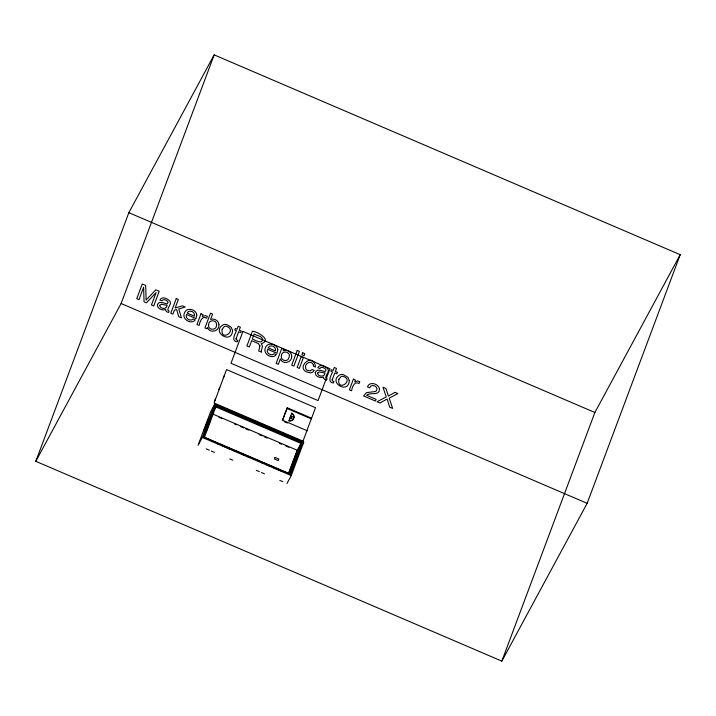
<?xml version="1.0" encoding="UTF-8"?>
<svg xmlns="http://www.w3.org/2000/svg" width="716" height="716" viewBox="0 0 716 716"><rect width="100%" height="100%" fill="white"/><g stroke="black" fill="none" stroke-linecap="round" stroke-linejoin="round"><path stroke-width="1.07" d="M293.999 417.5L293.247 419.513A5.102 4.135 28.4 0 1 288.906 420.838L291.833 413.123A5.102 4.135 28.4 0 1 294.115 417.285L293.954 417.714M35.8 461.31L128.844 212.67L214.165 54.872L680.2 254.69L587.156 503.33L501.835 661.128L35.8 461.31L121.12 303.512L214.165 54.872M198.815 443.249L210.54 411.924L214.809 404.03L303.736 442.166L291.242 475.567L286.964 483.461M214.621 401.023L215.4 398.937M218.917 389.54L219.696 387.454M223.213 378.057L223.992 375.972M198.037 445.334L202.306 437.44L214.809 404.03M215.453 405.211L203.246 437.592L203.532 437.064L290.589 474.386L302.51 442.533L215.453 405.211L215.167 405.739L302.224 443.061L302.51 442.533M206.656 430.209L210.415 420.185M215.811 406.912L204.481 437.216L289.667 473.741L300.997 443.437L215.811 406.912L213.699 410.823M282.632 419.8L287.241 407.78L311.576 418.216L315.505 407.726L226.569 369.59L214.075 403.001L303.002 441.128L306.931 430.647L282.587 420.211L287.241 407.78M288.414 473.795L297.015 450.812L300.997 443.437M288.7 473.267L297.301 450.283L213.144 414.197M311.576 418.216L306.582 431.274L306.931 430.647M501.835 661.128L594.88 412.488L680.2 254.69M291.833 413.123L291.716 413.329A5.102 4.135 28.4 0 1 293.882 416.363M290.007 417.902L293.345 419.334A5.102 4.135 28.4 0 1 289.022 420.623L288.906 420.838M291.725 416.497L291.331 417.24L290.329 416.81L290.723 416.068L294.07 417.5M290.723 418.86L291.126 418.126M303.002 441.128L302.376 442.291L299.306 440.975M301.839 445.674L303.736 442.166M128.844 212.67L594.88 412.488M121.12 303.512L587.156 503.33M286.901 408.406L311.236 418.842M284.279 421.706L287.322 423.013M237.98 414.68L240.021 415.557M244.111 417.312L247.181 418.618M249.222 419.495L252.292 420.811M254.332 421.688L257.402 423.004M219.015 417.365L222.094 418.681M234.409 423.962L236.459 424.848M240.567 426.602L243.646 427.926M245.695 428.803L248.774 430.128M259.04 434.531L262.119 435.847M264.177 436.724L267.256 438.049M279.571 443.329L281.621 444.206M285.729 445.97L288.808 447.285M216.563 443.293L218.613 444.18M222.712 445.934L225.782 447.249M227.831 448.127L230.901 449.442M232.951 450.319L236.02 451.644M241.149 453.837L244.219 455.152M246.268 456.029L249.338 457.354M261.626 462.617L263.676 463.503M266.755 464.818L270.845 466.572M272.894 467.45L275.973 468.765M278.014 469.642L281.093 470.967M202.306 437.44L291.242 475.567M206.217 448.843L209.278 450.158M211.327 451.035L214.388 452.351M229.729 458.92L232.79 460.236M256.301 470.314L259.371 471.629M261.412 472.506L264.481 473.822M279.813 480.4L282.883 481.716M157.359 305.025C157.269 309.008 162.532 310.771 165.727 309.473L165.736 310.619L167.114 311.979L168.681 312.445L169.173 311.111C165.056 309.777 172.055 304.64 170.148 301.588C168.179 298.751 161.914 295.726 159.928 299.986L161.95 300.854C163.355 298.375 167.24 300.264 168.135 302.286L167.123 303.978C164.304 303.315 158.334 300.362 157.359 305.025M315.264 372.723C315.174 376.714 320.437 378.469 323.632 377.171L323.641 378.325L325.019 379.686L326.585 380.142L327.078 378.818C322.961 377.484 329.96 372.347 328.053 369.286C326.084 366.458 319.819 363.433 317.832 367.693L319.855 368.561C321.26 366.073 325.145 367.97 326.04 369.984L325.028 371.685C322.209 371.022 316.239 368.069 315.264 372.723M313.393 365.115L313.366 366.162L315.479 367.066C313.778 349.838 292.173 370.217 310.323 372.83A4.833 3.911 28.4 0 0 312.91 371.962L314.235 370.387L312.122 369.483L310.332 370.897L307.137 370.244A2.9 2.354 28.4 0 1 305.759 368.454C303.87 363.424 311.791 359.351 313.393 365.115M281.379 356.255C280.484 360.882 288.092 362.421 288.933 357.651C291.77 351.663 281.272 349.435 281.379 356.255M379.552 389.28C379.328 396.216 370.118 391.903 366.655 395.295L376.088 399.34L375.452 401.041L363.594 395.957L366.467 392.672L375.184 391.518L376.258 390.945L377.072 388.815C376.598 385.387 370.718 383.937 369.689 387.839L367.478 386.891C369.456 380.822 379.041 383.865 379.552 389.28M196.775 314.959L196.032 318.557L186.563 314.503C184.674 318.351 190.465 321.94 193.186 318.987L195.325 319.9C191.279 325.037 181.569 319.202 184.379 313.134C186.303 306.895 196.157 309.061 196.775 314.959M277.79 349.694L277.038 353.292L267.578 349.238C265.69 353.086 271.471 356.675 274.192 353.722L276.331 354.635C272.286 359.772 262.584 353.937 265.385 347.869C267.319 341.63 277.164 343.796 277.79 349.694M208.607 324.742C207.524 330.568 217.154 330.944 216.527 324.751C216.966 319.515 208.392 319.381 208.607 324.742M232.575 330.559C231.868 344.933 210.781 332.09 223.177 324.804A5.809 4.708 28.4 0 1 226.856 324.643L231.232 327.301L232.575 330.559M349.283 380.608C348.576 394.972 327.498 382.129 339.885 374.853A5.809 4.708 28.4 0 1 343.564 374.683L347.949 377.35L349.283 380.608M291.689 355.977C292.361 362.565 282.739 365.187 280.368 358.877L278.318 364.355L276.152 363.424L281.746 348.477L283.849 349.381L283.321 350.804C286.874 349.05 291.663 352.004 291.689 355.977M218.926 324.733C219.57 331.392 209.591 333.907 207.479 327.427L206.969 328.805L204.964 327.946L210.486 313.187L212.598 314.091L210.602 319.425C214.156 317.895 218.917 320.795 218.926 324.733M159.811 305.276L159.722 306.045C160.876 309.285 166.926 309.428 167.132 305.392L161.377 304.202L159.811 305.276M317.716 372.973L317.627 373.752C318.781 376.992 324.831 377.135 325.037 373.09L319.282 371.908L317.716 372.973M236.083 338.668L236.262 339.617L237.837 340.386L237.309 341.809C230.865 341.246 234.92 334.032 236.513 330.729L234.759 329.986L235.313 328.51L237.059 329.262L238.177 326.272L240.37 327.212L239.251 330.201L241.319 331.087L240.764 332.555L238.705 331.678L236.083 338.668M332.197 379.883L332.376 380.831L333.951 381.601L333.414 383.015C326.97 382.451 331.034 375.247 332.618 371.944L330.873 371.192L331.418 369.725L333.173 370.467L334.291 367.478L336.484 368.418L335.365 371.416L337.424 372.293L336.878 373.77L334.811 372.884L332.197 379.883M194.51 315.022L194.34 316.168L187.162 313.098C188.693 309.428 194.734 311.344 194.51 315.022M275.517 349.757L275.347 350.903L268.169 347.833C269.699 344.163 275.741 346.079 275.517 349.757M259.908 345.971L258.691 350.974L261.635 352.236L261.322 350.679L262.512 346.168L261.17 343.653C273.029 340.261 256.775 331.302 252.417 331.222L246.922 345.926L249.32 346.956L251.683 340.655L258.395 343.608L259.908 345.971M222.157 329.333C220.17 342.167 237.945 330.658 226.605 326.335A3.222 2.604 28.4 0 0 224.197 326.675L222.157 329.333M338.865 379.373C336.887 392.216 354.662 380.706 343.322 376.374A3.222 2.604 28.4 0 0 340.914 376.714L338.865 379.373M262.656 339.599C261.591 344.826 254.833 339.688 252.3 338.99L254.18 333.969C256.605 335.831 262.307 335.679 262.656 339.599M143.433 287.689L139.02 299.664L136.729 298.688L142.233 283.983L145.67 285.451L146.109 300.067L155.82 289.801L159.221 291.26L153.716 305.965L151.434 304.989L156.124 292.611L146.431 302.841L144.05 301.821L143.603 287.241L143.433 287.689M176.27 298.572L170.775 313.277L172.86 314.172L174.364 310.153L176.7 309.554L178.705 316.687L181.479 317.877L178.767 308.927L185.22 307.03L182.446 305.839L175.16 308.005L178.365 299.467L176.27 298.572M200.981 313.796L196.972 324.518L199.138 325.449C199.719 322.066 202.055 315.138 206.629 318.199L207.336 316.293L205.367 315.622L202.351 316.526L203.04 314.673L200.981 313.796M207.774 420.48L203.648 431.515L208.911 418.377L207.774 420.48M242.93 331.41L231.008 363.263L318.065 400.584L329.986 368.731L242.93 331.41M297.221 350.437L291.716 365.142L293.891 366.073L299.386 351.368L297.221 350.437M301.141 356.792L297.149 367.469L299.351 368.409L303.342 357.74L301.141 356.792M302.644 352.764L301.884 354.805L304.094 355.754L304.855 353.704L302.644 352.764M275.069 457.435L274.488 458.983L278.238 460.594L278.819 459.037L275.069 457.435M353.4 379.149L349.381 389.862L351.556 390.793C352.138 387.41 354.465 380.491 359.038 383.552L359.754 381.646L357.785 380.975L354.769 381.879L355.458 380.026L353.4 379.149M394.981 392.35L388.394 396.055L385.969 388.493L382.971 387.204L386.237 396.915L377.064 401.739L379.963 402.974L387.132 399.036L389.647 407.127L392.628 408.406L389.209 398.194L397.845 393.576L394.981 392.35"/></g></svg>
